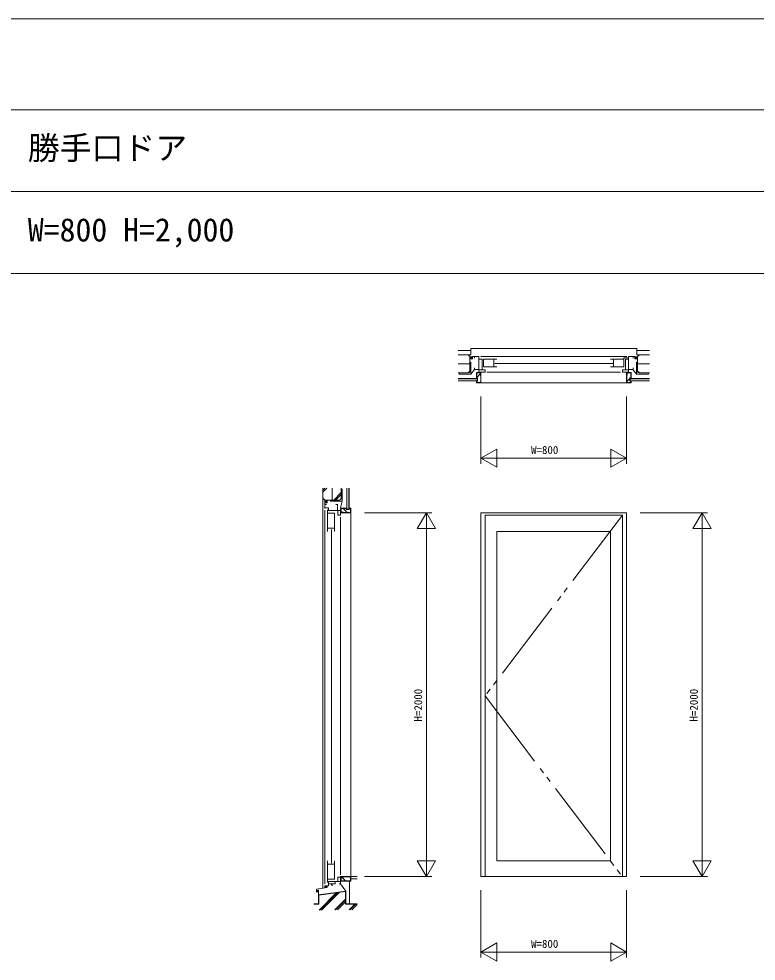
# Model space of a CAD drawing. Units: millimetres, scale not verified. Extents: x -13750 to 13750, y -10000 to 10000.
# Drawn here: x 2681 to 6732, y 4820 to 10000 of the extents above; entities that cross this region are included whole.
import ezdxf
from ezdxf.enums import TextEntityAlignment as Align

# ---------------------------------------------------------------- set-up
doc = ezdxf.new("R2010")
doc.units = ezdxf.units.MM
doc.header["$LTSCALE"] = 50
doc.linetypes.add('CHAIN2', pattern=[12, 9, -1, 1, -1])
doc.linetypes.add('DOUBLE_CHAIN2', pattern=[12.8, 9, -1, 0.6, -0.6, 0.6, -1])
for name, color, linetype, lineweight in [('0-0_0', 7, 'Continuous', 9), ('0-2_YKK_ZWAK', 4, 'Continuous', 18), ('0-3_YKK_11', 2, 'Continuous', 18), ('0-4_YKK_12', 4, 'Continuous', 18), ('0-5_YKK_13', 5, 'Continuous', 9), ('0-6_YKK_D', 7, 'Continuous', 9), ('0-7_YSS_K', 5, 'Continuous', 9), ('0-8_YKK_A1', 4, 'Continuous', 9)]:
    doc.layers.add(name, color=color, linetype=linetype, lineweight=lineweight)
doc.layers.add('0-1_USER1', color=7, linetype='Continuous')
doc.styles.add('ＭＳ ゴシック', font='')
doc.styles.get('ＭＳ ゴシック').set_extended_font_data('MS Gothic')

msp = doc.modelspace()

# ---------------------------------------------------------------- linework, layer by layer
at = {"layer": '0-0_0'}
for p, q in [((-13750, 10000), (13750, 10000)), ((-13750, 9500), (13550, 9500)), ((-13750, 9050), (13550, 9050)), ((-13750, 8600), (13550, 8600))]:
    msp.add_line(p, q, dxfattribs=at)
at = {"layer": '0-2_YKK_ZWAK'}
for p, q in [((5184, 8134.01), (5184, 8143.01)), ((5219, 8143.01), (6021, 8143.01)), ((6026.6, 8135.51), (6004.6, 8135.51)), ((6004.6, 8129.01), (6004.6, 8135.51)), ((6056, 8134.01), (6056, 8143.01)), ((5234, 8129.01), (5308, 8129.01)), ((5234, 8129.01), (5234, 8087)), ((5308, 8087), (5234, 8087)), ((5291, 8129.01), (5291, 8087)), ((5296, 8105.51), (5943.99, 8105.51)), ((6006, 8129.01), (5932, 8129.01)), ((5932, 8087), (6006, 8087)), ((5949, 8129.01), (5949, 8087)), ((6006, 8129.01), (6006, 8087)), ((5243, 8071.01), (5209, 8071.01)), ((5243, 8071.01), (5243, 8057.01)), ((5253, 8057.01), (5987, 8057.01)), ((5997, 8071.01), (5997, 8057.01)), ((5997, 8071.01), (6031, 8071.01))]:
    msp.add_line(p, q, dxfattribs=at)
for points in [[(5164, 8130.01), (5174, 8130.01), (5174, 8143.01)], [(5174, 8143.01), (5209, 8143.01), (5209, 8057.01), (5243, 8057.01)], [(6066, 8143.01), (6031, 8143.01), (6031, 8057.01), (5997, 8057.01)], [(6066, 8143.01), (6066, 8130.01), (6076, 8130.01)], [(5184, 8082.01), (5184, 8073.01), (5209, 8073.01)], [(5209, 8129.51), (5226, 8129.51), (5226, 8071.01)], [(6031, 8129.51), (6014, 8129.51), (6014, 8071.01)], [(6056, 8082.01), (6056, 8073.01), (6031, 8073.01)]]:
    msp.add_lwpolyline(points, dxfattribs=at)
at = {"layer": '0-3_YKK_11'}
for p, q in [((5220, 7924.5), (5220, 7554.5)), ((6020, 7924.5), (6020, 7554.5)), ((5933.4, 7634.5), (5933.4, 7534.5)), ((6020, 7584.5), (5933.4, 7634.5)), ((5220, 7584.5), (5320, 7584.5)), ((5221, 7584.5), (6019, 7584.5)), ((6020, 7584.5), (5920, 7584.5)), ((5933.4, 7534.5), (6020, 7584.5)), ((4580, 7284.5), (4950, 7284.5)), ((4920, 7284.5), (4870, 7197.9)), ((4920, 5285.5), (4920, 7283.5)), ((6095, 7284.5), (6465, 7284.5)), ((6435, 7284.5), (6385, 7197.9)), ((6435, 5285.5), (6435, 7283.5)), ((4870, 7197.9), (4970, 7197.9)), ((6385, 7197.9), (6485, 7197.9)), ((4920, 5284.5), (4920, 5384.5)), ((6435, 5284.5), (6435, 5384.5)), ((4580, 5284.5), (4950, 5284.5)), ((6095, 5284.5), (6465, 5284.5)), ((5220, 5209.5), (5220, 4839.5)), ((6020, 5209.5), (6020, 4839.5)), ((5933.4, 4919.5), (5933.4, 4819.5)), ((6020, 4869.5), (5933.4, 4919.5)), ((5220, 4869.5), (5320, 4869.5)), ((5221, 4869.5), (6019, 4869.5)), ((6020, 4869.5), (5920, 4869.5)), ((5933.4, 4819.5), (6020, 4869.5))]:
    msp.add_line(p, q, dxfattribs=at)
for points in [[(5306.6, 7534.5), (5306.6, 7634.5), (5220, 7584.5)], [(4970, 5371.1), (4870, 5371.1), (4920, 5284.5)], [(6485, 5371.1), (6385, 5371.1), (6435, 5284.5)], [(5306.6, 4819.5), (5306.6, 4919.5), (5220, 4869.5)]]:
    msp.add_lwpolyline(points, close=True, dxfattribs=at)
for points in [[(4970, 7197.9), (4920, 7284.5), (4920, 7184.5)], [(6485, 7197.9), (6435, 7284.5), (6435, 7184.5)]]:
    msp.add_lwpolyline(points, dxfattribs=at)
at = {"layer": '0-4_YKK_12'}
for p, q in [((4361.5, 7339.5), (4361.5, 7308)), ((4370.5, 7329.5), (4361.5, 7329.5)), ((4382.3, 7312), (4361.5, 7312)), ((4361.5, 7298), (4361.5, 5244.48)), ((4377, 7181), (4377, 7301)), ((4447.5, 7260.5), (4447.5, 5294.5)), ((4377, 7199.7), (4415, 7199.7)), ((4398.9, 7193), (4398.9, 5359)), ((4377, 5371), (4377, 5251)), ((4377, 5352.3), (4415, 5352.3)), ((4361.5, 5234.48), (4382.3, 5234.48)), ((4374.5, 5224.5), (4374.5, 5234.48)), ((4382.3, 5257.5), (4382.3, 5234.48)), ((4382.3, 5257.5), (4447.5, 5257.5)), ((4382.3, 5243.81), (4419.5, 5243.81)), ((4419.5, 5257.5), (4419.5, 5243.81))]:
    msp.add_line(p, q, dxfattribs=at)
for points in [[(4374.5, 7349.5), (4374.5, 7339.5), (4361.5, 7339.5)], [(4382.3, 7312), (4382.3, 7296.5), (4447.5, 7296.5)], [(4422.5, 7329.5), (4431.5, 7329.5), (4431.5, 7296.5)], [(4415, 7181), (4415, 7281.5), (4377, 7281.5)], [(4447.5, 7304.5), (4447.5, 7270.5), (4433.5, 7270.5), (4433.5, 7296.5)], [(4415, 5371), (4415, 5270.5), (4377, 5270.5)], [(4441.5, 5244.5), (4447.5, 5244.5), (4447.5, 5284.5)], [(4399.5, 5243.81), (4399.5, 5236.5), (4405.5, 5236.5)], [(4447.5, 5281), (4433.5, 5281), (4433.5, 5257.5)]]:
    msp.add_lwpolyline(points, dxfattribs=at)
at = {"layer": '0-5_YKK_13'}
for p, q in [((5159, 8139.88), (5161.08, 8141.96)), ((5159, 8141.96), (5174, 8141.96)), ((5159, 8141.96), (5174, 8141.96)), ((5174, 8134.71), (5159, 8134.71)), ((5159, 8134.71), (5174, 8134.71)), ((5159.48, 8134.71), (5166.73, 8141.96)), ((5165.14, 8134.71), (5172.39, 8141.96)), ((5170.8, 8134.71), (5174, 8137.91)), ((6066, 8136.39), (6071.57, 8141.96)), ((6081, 8141.96), (6066, 8141.96)), ((6081, 8141.96), (6066, 8141.96)), ((6066, 8134.71), (6081, 8134.71)), ((6081, 8134.71), (6066, 8134.71)), ((6069.97, 8134.71), (6077.22, 8141.96)), ((6075.63, 8134.71), (6081, 8140.08))]:
    msp.add_line(p, q, dxfattribs=at)
for points in [[(5220, 8057.01), (5220, 8042.01), (5217.5, 8042.01)], [(6020, 8057.01), (6020, 8042.01), (6022.5, 8042.01)]]:
    msp.add_lwpolyline(points, dxfattribs=at)
at = {"layer": '0-6_YKK_D'}
for p, q in [((5164, 8177.01), (5094, 8177.01)), ((5094, 8153.01), (5149, 8153.01)), ((5159, 8143.01), (5149, 8153.01)), ((5149, 8153.01), (5164, 8153.01)), ((5159, 8143.01), (5159, 8063.01)), ((5159, 8133.71), (5159, 8142.71)), ((5159, 8131.01), (5159, 8133.71)), ((5174, 8141.96), (5174, 8133.71)), ((5174, 8133.71), (5174, 8130.01)), ((6066, 8141.96), (6066, 8133.71)), ((6066, 8133.71), (6066, 8130.01)), ((6076, 8177.01), (6146, 8177.01)), ((6091, 8153.01), (6076, 8153.01)), ((6081, 8143.01), (6091, 8153.01)), ((6081, 8143.01), (6081, 8063.01)), ((6081, 8133.71), (6081, 8142.71)), ((6081, 8131.01), (6081, 8133.71)), ((6146, 8153.01), (6091, 8153.01)), ((5174, 8130.01), (5159, 8130.01)), ((5159, 8061.51), (5159, 8108.01)), ((5163, 8112.01), (5165, 8112.01)), ((5165, 8112.01), (5165, 8047.01)), ((6066, 8130.01), (6081, 8130.01)), ((6075, 8112.01), (6075, 8047.01)), ((6077, 8112.01), (6075, 8112.01)), ((6081, 8061.51), (6081, 8108.01)), ((5100, 8047.01), (5100, 8049.01)), ((5165, 8047.01), (5100, 8047.01)), ((5104, 8053.01), (5150.5, 8053.01)), ((5184.5, 8073.01), (5165, 8047.01)), ((5195, 8055.01), (5217.5, 8055.01)), ((5195, 8024.5), (5195, 8055.01)), ((5196.5, 8053.51), (5216, 8053.51)), ((5196.5, 8026), (5196.5, 8053.51)), ((5196.5, 8028.73), (5216, 8048.23)), ((5216, 8053.51), (5216, 8040.51)), ((5216, 8040.51), (5218.5, 8040.51)), ((5217.5, 8055.01), (5217.5, 8042.01)), ((5217.5, 8042.01), (5220, 8042.01)), ((5218.5, 8040.51), (5218.5, 8001)), ((5220, 8042.01), (5220, 7999.5)), ((5220, 8041.59), (5220, 8023.01)), ((6020, 8042.01), (6020, 7999.5)), ((6022.5, 8042.01), (6020, 8042.01)), ((6021.5, 8040.51), (6021.5, 8001)), ((6024, 8040.51), (6021.5, 8040.51)), ((6045, 8055.01), (6022.5, 8055.01)), ((6022.5, 8055.01), (6022.5, 8042.01)), ((6024, 8053.22), (6024.28, 8053.51)), ((6043.5, 8053.51), (6024, 8053.51)), ((6024, 8053.51), (6024, 8040.51)), ((6043.5, 8026), (6043.5, 8053.51)), ((6045, 8024.5), (6045, 8055.01)), ((6055.5, 8073.01), (6075, 8047.01)), ((6073.43, 8049.1), (6073.37, 8049.19)), ((6075, 8047.01), (6140, 8047.01)), ((6136, 8053.01), (6089.5, 8053.01)), ((6140, 8047.01), (6140, 8049.01)), ((5094, 8022), (5200, 8022)), ((5094, 8021.5), (5199.5, 8021.5)), ((5199.5, 8010), (5094, 8010)), ((5200, 8009.5), (5094, 8009.5)), ((5200, 8024.5), (5195, 8024.5)), ((5195, 8009.5), (5200, 8009.5)), ((5195, 7999.5), (5195, 8009.5)), ((5220, 7999.5), (5195, 7999.5)), ((5201.5, 8026), (5196.5, 8026)), ((5196.5, 8008), (5201.5, 8008)), ((5196.5, 8001), (5196.5, 8008)), ((5218.5, 8001), (5196.5, 8001)), ((5199.5, 8021.5), (5199.5, 8010)), ((5200, 8009.5), (5200, 8024.5)), ((5200, 8022), (5200, 8009.5)), ((5201.5, 8008), (5201.5, 8026)), ((5213.67, 8001), (5218.5, 8005.83)), ((6020, 7999.5), (5220, 7999.5)), ((6020, 7999.5), (6045, 7999.5)), ((6021.5, 8005.82), (6038.5, 8022.82)), ((6021.5, 8001), (6043.5, 8001)), ((6038.5, 8026), (6043.5, 8026)), ((6038.5, 8008), (6038.5, 8026)), ((6043.5, 8008), (6038.5, 8008)), ((6040, 8024.5), (6045, 8024.5)), ((6040, 8009.5), (6040, 8024.5)), ((6040, 8022), (6040, 8009.5)), ((6146, 8022), (6040, 8022)), ((6040, 8009.5), (6146, 8009.5)), ((6045, 8009.5), (6040, 8009.5)), ((6040.5, 8021.5), (6040.5, 8010)), ((6146, 8021.5), (6040.5, 8021.5)), ((6040.5, 8010), (6146, 8010)), ((6041.68, 8026), (6043.5, 8027.82)), ((6043.5, 8001), (6043.5, 8008)), ((6045, 7999.5), (6045, 8009.5)), ((4351.5, 7408.28), (4362.71, 7419.5)), ((4351.5, 7398.38), (4372.61, 7419.5)), ((4351.5, 7419.5), (4351.5, 7364.5)), ((4451.5, 7419.5), (4451.5, 7364.5)), ((4451.5, 7363), (4451.5, 7409.5)), ((4455.5, 7413.5), (4457.5, 7413.5)), ((4457.5, 7413.5), (4457.5, 7348.5)), ((4482.5, 7419.5), (4482.5, 7304.5)), ((4483, 7419.5), (4483, 7305)), ((4494.5, 7305), (4494.5, 7419.5)), ((4495, 7304.5), (4495, 7419.5)), ((4361.5, 7354.5), (4351.5, 7364.5)), ((4351.5, 7364.5), (4351.5, 5220.66)), ((4410.85, 7354.5), (4451.5, 7395.14)), ((4420.75, 7354.5), (4451.5, 7385.24)), ((4361.5, 7354.5), (4441.5, 7354.5)), ((4361.8, 7354.5), (4370.8, 7354.5)), ((4370.8, 7339.5), (4362.55, 7339.5)), ((4370.8, 7354.5), (4373.5, 7354.5)), ((4374.5, 7339.5), (4370.8, 7339.5)), ((4374.5, 7354.5), (4374.5, 7339.5)), ((4392.5, 7348.5), (4392.5, 7350.5)), ((4457.5, 7348.5), (4392.5, 7348.5)), ((4396.5, 7354.5), (4443, 7354.5)), ((4447.5, 7312), (4457.5, 7348.5)), ((4449.49, 7309.5), (4449.49, 7287)), ((4480, 7309.5), (4449.49, 7309.5)), ((4450.99, 7308), (4450.99, 7288.5)), ((4478.5, 7308), (4450.99, 7308)), ((4485.07, 7286), (4463.07, 7308)), ((4478.5, 7303), (4478.5, 7308)), ((4480, 7304.5), (4480, 7309.5)), ((4483, 7305), (4494.5, 7305)), ((4495, 7309.5), (4495, 7304.5)), ((4505, 7309.5), (4495, 7309.5)), ((4496.5, 7308), (4496.5, 7303)), ((4503.5, 7308), (4496.5, 7308)), ((4503.5, 7286), (4503.5, 7308)), ((4505, 7284.5), (4505, 7309.5)), ((4449.49, 7287), (4462.49, 7287)), ((4450.99, 7288.5), (4463.99, 7288.5)), ((4462.49, 7287), (4462.49, 7284.5)), ((4462.49, 7284.5), (4505, 7284.5)), ((4463.99, 7288.5), (4463.99, 7286)), ((4463.99, 7286), (4503.5, 7286)), ((4496.5, 7303), (4478.5, 7303)), ((4495, 7304.5), (4480, 7304.5)), ((4482.5, 7304.5), (4495, 7304.5)), ((4505, 7284.5), (4505, 5284.5)), ((4462.49, 5284.5), (4505, 5284.5)), ((4462.49, 5282), (4462.49, 5284.5)), ((4505, 5284.5), (4540, 5284.5)), ((4505, 5272), (4505, 5284.5)), ((4505, 5284.5), (4505, 5259.5)), ((4362.55, 5234.5), (4370.8, 5234.5)), ((4372.3, 5234.5), (4370.8, 5234.5)), ((4373.3, 5225.31), (4373.3, 5233.5)), ((4477.5, 5204.5), (4447.5, 5244.5)), ((4449.49, 5259.5), (4449.49, 5282)), ((4449.49, 5282), (4462.49, 5282)), ((4480, 5259.5), (4449.49, 5259.5)), ((4450.99, 5261), (4450.99, 5280.5)), ((4450.99, 5280.5), (4463.99, 5280.5)), ((4478.5, 5261), (4450.99, 5261)), ((4475.76, 5261), (4456.26, 5280.5)), ((4463.99, 5283), (4503.5, 5283)), ((4463.99, 5280.5), (4463.99, 5283)), ((4496.5, 5261), (4478.5, 5261)), ((4495, 5259.5), (4480, 5259.5)), ((4505, 5259.5), (4495, 5259.5)), ((4503.5, 5261), (4496.5, 5261)), ((4497.5, 5259.5), (4497.5, 5194.5)), ((4503.5, 5278.17), (4498.66, 5283)), ((4503.5, 5283), (4503.5, 5261)), ((4540, 5272), (4505, 5272)), ((4505.5, 5284), (4540, 5284)), ((4505.5, 5272.5), (4505.5, 5284)), ((4540, 5272.5), (4505.5, 5272.5)), ((4317.69, 5205.4), (4317.69, 5207.36)), ((4318.52, 5208.35), (4326.32, 5209.72)), ((4327.49, 5208.74), (4327.49, 5205.4)), ((4327.5, 5184.5), (4327.49, 5199.4)), ((4327.5, 5184.5), (4477.5, 5204.5)), ((4327.5, 5134.2), (4327.5, 5184.5)), ((4476, 5202.79), (4329, 5183.19)), ((4329, 5183.19), (4329, 5132.7)), ((4426.85, 5196.23), (4330.31, 5099.69)), ((4431.75, 5196.89), (4334.55, 5099.69)), ((4443.17, 5198.41), (4344.45, 5099.69)), ((4370.95, 5224.1), (4362.55, 5222.61)), ((4370.95, 5224.1), (4372.45, 5224.32)), ((4476, 5202.73), (4476, 5132.7)), ((4477.5, 5134.2), (4477.5, 5204.5)), ((4497.5, 5194.5), (4497.5, 5134.2)), ((4327.5, 5134.2), (4302.39, 5134.2)), ((4329, 5132.7), (4302.39, 5132.7)), ((4476, 5160.52), (4416.66, 5101.19)), ((4476, 5156.28), (4420.9, 5101.19)), ((4476, 5146.38), (4430.8, 5101.19)), ((4476, 5132.7), (4540, 5132.7)), ((4477.5, 5134.5), (4477.8, 5134.2)), ((4477.5, 5134.2), (4540, 5134.2)), ((4527.17, 5132.7), (4495.65, 5101.19)), ((4497.5, 5134.5), (4497.19, 5134.2)), ((4531.41, 5132.7), (4499.9, 5101.19)), ((4540, 5131.39), (4509.8, 5101.19))]:
    msp.add_line(p, q, dxfattribs=at)
at = {"layer": '0-6_YKK_D', "linetype": 'CHAIN2'}
for p, q in [((5159, 8103.01), (5094, 8103.01)), ((6081, 8103.01), (6146, 8103.01)), ((4401.5, 7354.5), (4401.5, 7419.5))]:
    msp.add_line(p, q, dxfattribs=at)
at = {"layer": '0-6_YKK_D'}
for points in [[(5164, 8153.01), (5164, 8188.03), (6076, 8188.03), (6076, 8153.01)], [(5094, 8053.01), (5149, 8053.01), (5159, 8063.01)], [(6146, 8053.01), (6091, 8053.01), (6081, 8063.01)]]:
    msp.add_lwpolyline(points, dxfattribs=at)
for centre, radius, start, end in [((5163, 8108.01), 4, 90, 180), ((6077, 8108.01), 4, 0, 90), ((5104, 8049.01), 4, 90, 180), ((5150.5, 8061.51), 8.5, 270, 0), ((6089.5, 8061.51), 8.5, 180, 270), ((6136, 8049.01), 4, 0, 90), ((4455.5, 7409.5), 4, 90, 180), ((4443, 7363), 8.5, 270, 0), ((4396.5, 7350.5), 4, 90, 180), ((4372.3, 5233.5), 1, 359.99952, 90), ((4318.69, 5207.36), 1, 100, 180), ((4326.49, 5208.74), 1, 0, 100), ((4372.3, 5225.31), 1, 278.67502, 359.99952)]:
    msp.add_arc(centre, radius, start, end, dxfattribs=at)
at = {"layer": '0-7_YSS_K'}
for p, q in [((4367.45, 7354.5), (4362.55, 7349.59)), ((4362.55, 7339.5), (4362.55, 7354.5)), ((4362.55, 7339.5), (4362.55, 7354.5)), ((4369.8, 7351.19), (4362.55, 7343.94)), ((4369.8, 7345.53), (4363.77, 7339.5)), ((4369.8, 7354.5), (4369.8, 7339.5)), ((4369.8, 7339.5), (4369.8, 7354.5)), ((4362.55, 5232.42), (4364.62, 5234.5)), ((4362.55, 5226.76), (4369.8, 5234.01)), ((4369.8, 5234.5), (4369.8, 5223.89)), ((4369.8, 5234.5), (4369.8, 5223.89)), ((4317.69, 5201.07), (4322.02, 5205.4)), ((4317.69, 5205.4), (4327.49, 5205.4)), ((4317.69, 5200.4), (4327.49, 5200.4)), ((4318.69, 5205.4), (4326.49, 5205.4)), ((4322.68, 5200.4), (4327.49, 5205.21)), ((4327.49, 5205.4), (4327.49, 5199.4)), ((4364.37, 5222.93), (4369.8, 5228.36))]:
    msp.add_line(p, q, dxfattribs=at)
for points in [[(4462.5, 7287), (4462.5, 7284.5), (4447.5, 7284.5)], [(4462.49, 5282), (4462.49, 5284.5), (4447.5, 5284.5)], [(4373.3, 5234.5), (4373.3, 5224.5), (4316.49, 5214.49), (4316.49, 5199.49)], [(4362.55, 5234.5), (4362.55, 5222.61), (4362.55, 5234.5)]]:
    msp.add_lwpolyline(points, dxfattribs=at)
at = {"layer": '0-8_YKK_A1'}
for p, q in [((5220, 7284.5), (5220, 5284.5)), ((5220, 7284.5), (6020, 7284.5)), ((5243, 7270.5), (5243, 5284.5)), ((5243, 7270.5), (5997, 7270.5)), ((5997, 7270.5), (5997, 5284.5)), ((6020, 7284.5), (6020, 5284.5)), ((5308, 7181), (5308, 5371)), ((5308, 7181), (5932, 7181)), ((5932, 7181), (5932, 5371)), ((5932, 5371), (5308, 5371)), ((6020, 5284.5), (5220, 5284.5))]:
    msp.add_line(p, q, dxfattribs=at)
at = {"layer": '0-8_YKK_A1', "linetype": 'DOUBLE_CHAIN2'}
msp.add_lwpolyline([(5997, 7270.5), (5243, 6277.5), (5997, 5284.5)], dxfattribs=at)

# ---------------------------------------------------------------- texts
at = {"layer": '0-1_USER1', "style": 'ＭＳ ゴシック'}
for s, p in [('勝手口ドア', (2730, 9187.5)), ('W=800 H=2,000', (2730, 8737.5))]:
    msp.add_text(s, height=128.3, dxfattribs=at).set_placement(p, align=Align.BOTTOM_LEFT)
at = {"layer": '0-3_YKK_11', "style": 'ＭＳ ゴシック'}
for p in [(5495.43, 7594.5), (5495.43, 4879.5)]:
    msp.add_text('W=800', height=43.99, dxfattribs=at).set_placement(p, align=Align.BOTTOM_LEFT)
for p in [(4910, 6137.07), (6425, 6137.07)]:
    msp.add_text('H=2000', height=43.99, rotation=90, dxfattribs=at).set_placement(p, align=Align.BOTTOM_LEFT)

doc.saveas('drawing.dxf')
